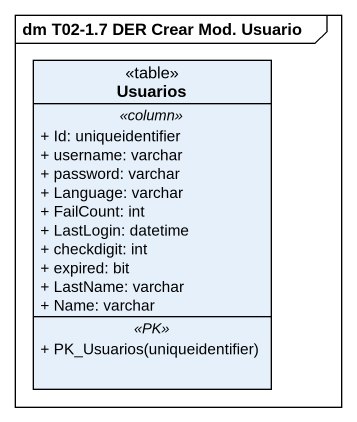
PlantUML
@startuml
mainframe dm T02-1.7 DER Crear Mod. Usuario
hide circle
hide empty members
skinparam classAttributeIconSize 0
class Usuarios <<table>> {
  .. <<column>> ..
  + Id: uniqueidentifier
  + username: varchar
  + password: varchar
  + Language: varchar
  + FailCount: int
  + LastLogin: datetime
  + checkdigit: int
  + expired: bit
  + LastName: varchar
  + Name: varchar
  .. <<PK>> ..
  + PK_Usuarios(uniqueidentifier)
}
@enduml
